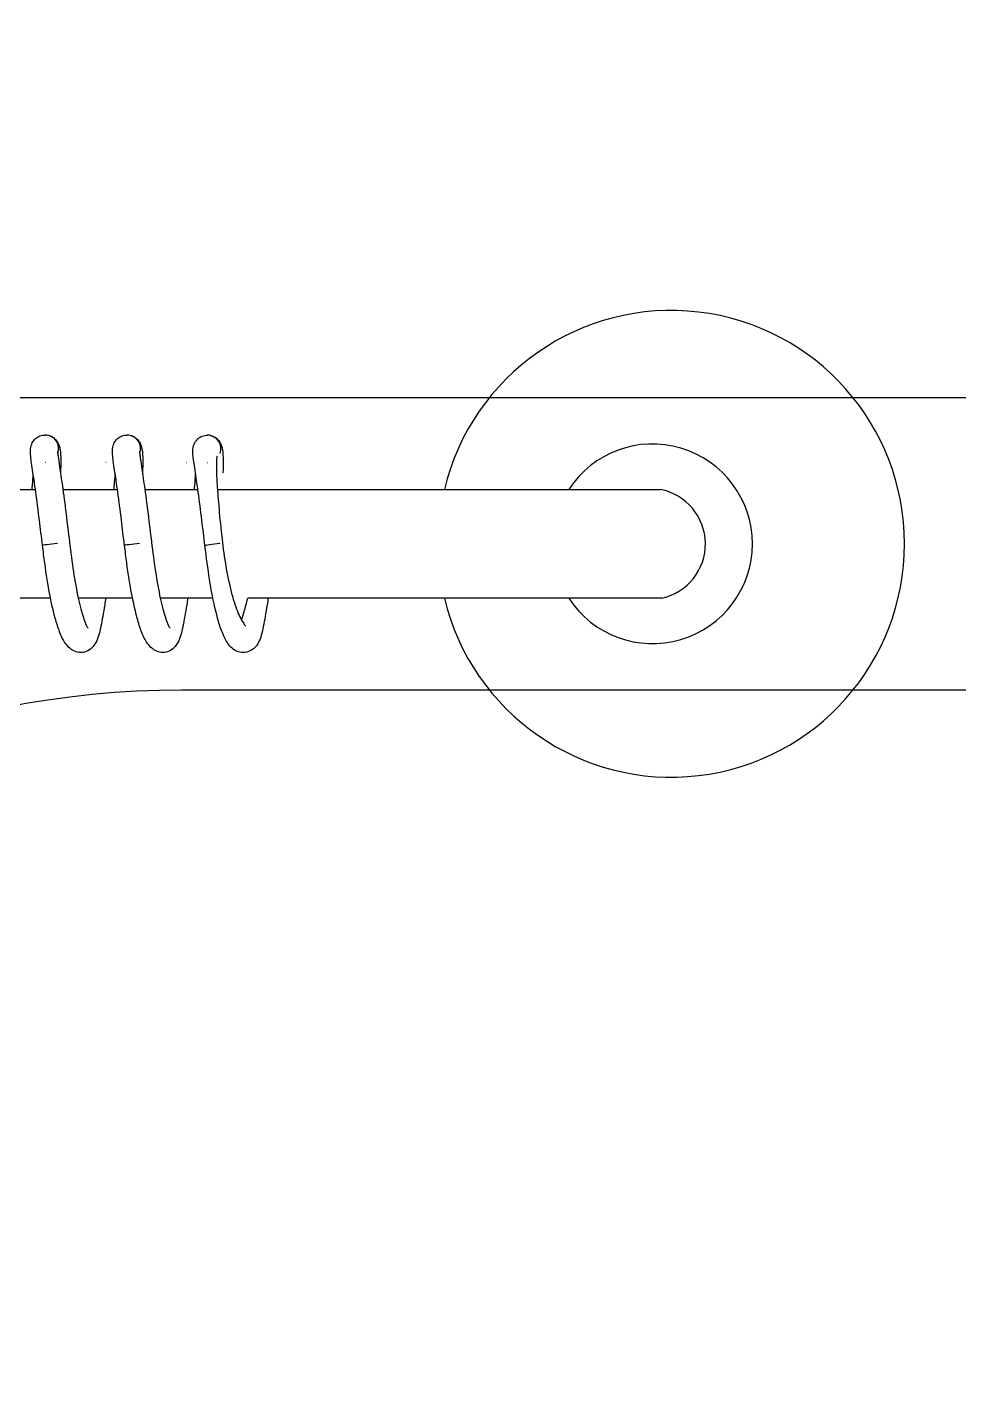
# Model space of a CAD drawing. Header units: metres. Extents: x 116 to 542, y -164 to 56.
# Drawn here: x 495.2089 to 495.3118, y -86.1412 to -85.9917 of the extents above; entities that cross this region are included whole.
import ezdxf

# ---------------------------------------------------------------- set-up
doc = ezdxf.new("R2010")
doc.units = ezdxf.units.M
doc.layers.add('AR-169$0$A-MUEBLES FIJOS', color=8, linetype='Continuous')

# ---------------------------------------------------------------- blocks, each defined once
blk = doc.blocks.new('AR-169$0$503-3D')
at = {"color": 0}
for points in [[(-25.6, 52), (-10.05, 52, -0.414214), (1.95, 40), (1.95, 16.58, -0.414214), (-10.05, 4.58), (-25.6, 4.58, -0.414214), (-37.6, 16.58), (-37.6, 40, -0.414214)], [(15.18, 46.61), (27.6, 46.61, -0.414214), (37.6, 36.61), (37.6, 14.58, -0.414214), (27.6, 4.58), (15.18, 4.58, -0.414214), (5.18, 14.58), (5.18, 36.61, -0.414214)]]:
    blk.add_lwpolyline(points, format="xyb", close=True, dxfattribs=at)
blk = doc.blocks.new('AR-169$0$EB1005-S')
at = {"color": 0}
for p, q in [((0.6, -13.284), (0.6, -13.886)), ((-0.6, -14.053), (-0.6, -13.454)), ((0.6, -14.189), (0.6, -14.792)), ((-0.6, -14.958), (-0.6, -14.359)), ((0.6, -15.095), (0.6, -15.68)), ((-0.6, -15.846), (-0.6, -15.265)), ((0.6, -15.896), (0.6, -20.787)), ((-0.6, -18.398), (-0.6, -16.23)), ((0.6, -17.736), (0.6, -18.228)), ((-0.6, -20.805), (-0.6, -17.886))]:
    blk.add_line(p, q, dxfattribs=at)
for centre, radius, start, end in [((0, -20.907), 2.576, 103.4691, 76.5309), ((0, -20.701), 1.102, 122.9858, 57.0142), ((-0.002, -20.671), 0.613, 192.6228, 349.1066)]:
    blk.add_arc(centre, radius, start, end, dxfattribs=at)
for centre, major_axis, ratio, start_param, end_param in [((0.001, -14.113), (-0.018, 0.149), 0.008866, 4.597377, 6.28036), ((1.051, -13.993), (-0.15, 0), 0.995312, 0.001266, 0.033099), ((1.051, -13.993), (-0.15, 0), 0.995312, 1.212878, 3.140964), ((0.001, -14.111), (-0.018, 0.149), 0.008866, 3.143383, 3.237729), ((0.001, -14.113), (-0.018, 0.149), 0.008866, 3.143383, 3.237729), ((1.05, -14.666), (-0.15, 0), 0.995038, 6.264901, 6.278883), ((1.05, -14.665), (-0.15, 0), 0.995047, 0.002303, 0.003303), ((1.05, -14.666), (-0.15, 0), 0.995038, 6.279883, 6.282798), ((0.001, -15.019), (-0.018, 0.149), 0.008866, 4.597377, 6.28036), ((1.051, -14.898), (-0.15, 0), 0.995312, 1.212878, 3.140964), ((0.001, -15.016), (-0.018, 0.149), 0.008866, 3.143383, 3.237729), ((0.001, -15.019), (-0.018, 0.149), 0.008866, 3.143383, 3.237729), ((1.049, -15.554), (-0.15, 0), 0.995038, 6.264901, 6.278883), ((1.049, -15.553), (-0.15, 0), 0.995047, 0.000849, 0.002303), ((1.049, -15.553), (-0.15, 0), 0.995047, 0.002303, 0.003303), ((1.049, -15.554), (-0.15, 0), 0.995038, 6.279883, 6.282798), ((-0.001, -15.907), (-0.018, 0.149), 0.008866, 4.597377, 6.28036), ((1.049, -15.786), (-0.15, 0), 0.995312, 0.001266, 0.033099), ((1.049, -15.786), (-0.15, 0), 0.995312, 1.212878, 3.140964), ((-0.001, -15.904), (-0.018, 0.149), 0.008866, 3.143383, 3.237729), ((-0.001, -15.907), (-0.018, 0.149), 0.008866, 3.143383, 3.237729), ((1.05, -16.054), (-0.15, 0), 0.923244, 0.002303, 0.003303), ((1.05, -16.055), (-0.15, 0), 0.92321, 6.279883, 6.28342)]:
    blk.add_ellipse(centre, major_axis=major_axis, ratio=ratio, start_param=start_param, end_param=end_param, dxfattribs=at)
for points, knots in [([(-0.017, -13.965), (0.076, -13.953), (0.17, -13.942), (0.37, -13.917), (0.477, -13.904), (0.663, -13.878), (0.746, -13.865), (0.885, -13.844), (0.94, -13.836), (1.012, -13.83), (1.035, -13.828), (1.08, -13.838), (1.09, -13.841), (1.118, -13.852), (1.136, -13.863), (1.165, -13.89), (1.177, -13.906), (1.193, -13.94), (1.198, -13.958), (1.201, -13.981), (1.201, -13.986), (1.201, -13.991), (1.201, -13.992), (1.201, -13.992), (1.201, -13.993), (1.201, -13.993), (1.201, -13.993), (1.201, -13.993)], [0, 0, 0, 0, 0.28222, 0.28222, 0.628576, 0.628576, 0.969694, 0.969694, 1.323784, 1.323784, 1.516267, 1.516267, 1.566508, 1.566508, 1.642169, 1.642169, 1.707637, 1.707637, 1.770984, 1.770984, 1.786704, 1.786704, 1.789649, 1.789649, 1.789776, 1.789776, 1.789849, 1.789849, 1.789849, 1.789849]), ([(0.601, -13.849), (0.619, -13.85), (0.636, -13.852), (0.695, -13.857), (0.734, -13.859), (0.77, -13.861)], [0.6169147, 0.6169147, 0.6169147, 0.6169147, 0.6820624, 0.6820624, 0.8430163, 0.8430163, 0.8430163, 0.8430163]), ([(-0.599, -14.663), (-0.624, -14.659), (-0.648, -14.655), (-0.763, -14.636), (-0.844, -14.623), (-0.981, -14.594), (-1.035, -14.583), (-1.105, -14.545), (-1.12, -14.536), (-1.15, -14.51), (-1.167, -14.491), (-1.192, -14.442), (-1.199, -14.412), (-1.199, -14.362), (-1.194, -14.34), (-1.177, -14.298), (-1.165, -14.28), (-1.135, -14.245), (-1.117, -14.231), (-1.062, -14.192), (-1.021, -14.173), (-0.927, -14.136), (-0.876, -14.12), (-0.723, -14.077), (-0.606, -14.052), (-0.366, -14.011), (-0.242, -13.993), (-0.084, -13.973), (-0.051, -13.969), (-0.017, -13.965)], [0.613067, 0.613067, 0.613067, 0.613067, 0.702952, 0.702952, 1.052109, 1.052109, 1.428982, 1.428982, 1.524435, 1.524435, 1.64078, 1.64078, 1.752529, 1.752529, 1.84611, 1.84611, 1.952012, 1.952012, 2.088944, 2.088944, 2.367274, 2.367274, 2.615898, 2.615898, 3.038206, 3.038206, 3.41692, 3.41692, 3.517214, 3.517214, 3.517214, 3.517214]), ([(1.198, -14.022), (1.196, -14.032), (1.193, -14.042), (1.182, -14.069), (1.172, -14.085), (1.147, -14.112), (1.133, -14.123), (1.107, -14.139), (1.094, -14.144), (1.067, -14.153), (1.053, -14.156), (1.004, -14.164), (0.967, -14.166), (0.882, -14.166), (0.836, -14.165), (0.785, -14.163)], [0.0358434, 0.0358434, 0.0358434, 0.0358434, 0.0707604, 0.0707604, 0.1379711, 0.1379711, 0.2078791, 0.2078791, 0.2802102, 0.2802102, 0.382308, 0.382308, 0.6448485, 0.6448485, 0.8743786, 0.8743786, 0.8743786, 0.8743786]), ([(1.02, -14.131), (1.02, -14.131), (1.02, -14.131), (1.02, -14.131), (1.016, -14.131), (1, -14.132), (0.985, -14.134), (0.937, -14.14), (0.897, -14.146), (0.791, -14.162), (0.718, -14.173), (0.545, -14.197), (0.44, -14.211), (0.23, -14.237), (0.124, -14.249), (0.019, -14.262)], [0.329548, 0.329548, 0.329548, 0.329548, 0.335819, 0.335819, 0.418572, 0.418572, 0.555999, 0.555999, 0.779872, 0.779872, 1.081742, 1.081742, 1.428565, 1.428565, 1.745675, 1.745675, 1.745675, 1.745675]), ([(0.019, -14.262), (-0.091, -14.276), (-0.202, -14.29), (-0.412, -14.322), (-0.512, -14.34), (-0.683, -14.377), (-0.757, -14.397), (-0.84, -14.424), (-0.863, -14.433), (-0.898, -14.448), (-0.911, -14.454), (-0.926, -14.463), (-0.93, -14.466), (-0.93, -14.466)], [0, 0, 0, 0, 0.332421, 0.332421, 0.667954, 0.667954, 0.991586, 0.991586, 1.142531, 1.142531, 1.278902, 1.278902, 1.385372, 1.385372, 1.385372, 1.385372]), ([(-0.017, -14.87), (0.076, -14.858), (0.17, -14.847), (0.371, -14.823), (0.477, -14.809), (0.663, -14.783), (0.746, -14.771), (0.885, -14.75), (0.94, -14.741), (1.012, -14.736), (1.035, -14.733), (1.08, -14.743), (1.09, -14.746), (1.118, -14.757), (1.136, -14.768), (1.165, -14.795), (1.177, -14.811), (1.193, -14.845), (1.199, -14.864), (1.201, -14.886), (1.201, -14.891), (1.201, -14.896), (1.201, -14.897), (1.201, -14.898), (1.201, -14.898), (1.201, -14.898), (1.201, -14.898), (1.201, -14.898)], [0, 0, 0, 0, 0.28222, 0.28222, 0.628576, 0.628576, 0.969694, 0.969694, 1.323784, 1.323784, 1.516267, 1.516267, 1.566508, 1.566508, 1.642169, 1.642169, 1.707637, 1.707637, 1.770984, 1.770984, 1.786704, 1.786704, 1.789649, 1.789649, 1.789776, 1.789776, 1.789849, 1.789849, 1.789849, 1.789849]), ([(0.601, -14.754), (0.619, -14.756), (0.636, -14.757), (0.695, -14.762), (0.734, -14.765), (0.771, -14.767)], [0.6169147, 0.6169147, 0.6169147, 0.6169147, 0.6820624, 0.6820624, 0.8430163, 0.8430163, 0.8430163, 0.8430163]), ([(-0.599, -15.569), (-0.624, -15.565), (-0.648, -15.561), (-0.763, -15.542), (-0.843, -15.528), (-0.981, -15.5), (-1.035, -15.488), (-1.105, -15.451), (-1.119, -15.441), (-1.15, -15.416), (-1.167, -15.396), (-1.192, -15.347), (-1.199, -15.318), (-1.199, -15.268), (-1.194, -15.245), (-1.177, -15.204), (-1.164, -15.185), (-1.135, -15.151), (-1.117, -15.136), (-1.062, -15.098), (-1.02, -15.078), (-0.927, -15.041), (-0.876, -15.025), (-0.722, -14.983), (-0.606, -14.958), (-0.366, -14.916), (-0.241, -14.898), (-0.083, -14.878), (-0.05, -14.874), (-0.017, -14.87)], [0.613067, 0.613067, 0.613067, 0.613067, 0.702952, 0.702952, 1.052109, 1.052109, 1.428982, 1.428982, 1.524435, 1.524435, 1.64078, 1.64078, 1.752529, 1.752529, 1.84611, 1.84611, 1.952012, 1.952012, 2.088944, 2.088944, 2.367274, 2.367274, 2.615898, 2.615898, 3.038206, 3.038206, 3.41692, 3.41692, 3.517214, 3.517214, 3.517214, 3.517214]), ([(1.198, -14.927), (1.196, -14.937), (1.193, -14.947), (1.183, -14.974), (1.172, -14.99), (1.148, -15.018), (1.134, -15.028), (1.107, -15.044), (1.094, -15.049), (1.067, -15.058), (1.053, -15.061), (1.004, -15.069), (0.967, -15.071), (0.882, -15.072), (0.836, -15.071), (0.785, -15.068)], [0.0358434, 0.0358434, 0.0358434, 0.0358434, 0.0707604, 0.0707604, 0.1379711, 0.1379711, 0.2078791, 0.2078791, 0.2802102, 0.2802102, 0.382308, 0.382308, 0.6448485, 0.6448485, 0.8743786, 0.8743786, 0.8743786, 0.8743786]), ([(1.021, -15.036), (1.021, -15.036), (1.021, -15.036), (1.02, -15.036), (1.016, -15.036), (1, -15.037), (0.985, -15.039), (0.937, -15.045), (0.898, -15.051), (0.792, -15.067), (0.718, -15.078), (0.545, -15.102), (0.44, -15.116), (0.23, -15.142), (0.125, -15.155), (0.02, -15.168)], [0.329548, 0.329548, 0.329548, 0.329548, 0.335819, 0.335819, 0.418572, 0.418572, 0.555999, 0.555999, 0.779872, 0.779872, 1.081742, 1.081742, 1.428565, 1.428565, 1.745675, 1.745675, 1.745675, 1.745675]), ([(0.02, -15.168), (-0.09, -15.181), (-0.202, -15.196), (-0.411, -15.228), (-0.512, -15.246), (-0.683, -15.283), (-0.757, -15.302), (-0.84, -15.33), (-0.863, -15.338), (-0.898, -15.353), (-0.911, -15.36), (-0.926, -15.368), (-0.93, -15.371), (-0.93, -15.371)], [0, 0, 0, 0, 0.332421, 0.332421, 0.667954, 0.667954, 0.991586, 0.991586, 1.142531, 1.142531, 1.278902, 1.278902, 1.385372, 1.385372, 1.385372, 1.385372]), ([(-0.019, -15.758), (0.074, -15.747), (0.169, -15.735), (0.369, -15.711), (0.475, -15.697), (0.662, -15.671), (0.744, -15.659), (0.883, -15.638), (0.938, -15.629), (1.01, -15.624), (1.033, -15.622), (1.078, -15.631), (1.089, -15.634), (1.116, -15.646), (1.134, -15.656), (1.163, -15.684), (1.175, -15.699), (1.192, -15.733), (1.197, -15.752), (1.199, -15.775), (1.199, -15.779), (1.199, -15.784), (1.199, -15.785), (1.199, -15.786), (1.199, -15.786), (1.199, -15.786), (1.199, -15.786), (1.199, -15.786)], [0, 0, 0, 0, 0.28222, 0.28222, 0.628576, 0.628576, 0.969694, 0.969694, 1.323784, 1.323784, 1.516267, 1.516267, 1.566508, 1.566508, 1.642169, 1.642169, 1.707637, 1.707637, 1.770984, 1.770984, 1.786704, 1.786704, 1.789649, 1.789649, 1.789776, 1.789776, 1.789849, 1.789849, 1.789849, 1.789849]), ([(0.599, -15.642), (0.617, -15.644), (0.635, -15.645), (0.693, -15.65), (0.733, -15.653), (0.769, -15.655)], [0.6169147, 0.6169147, 0.6169147, 0.6169147, 0.6820624, 0.6820624, 0.8430163, 0.8430163, 0.8430163, 0.8430163]), ([(-0.601, -16.457), (-0.626, -16.453), (-0.65, -16.449), (-0.765, -16.43), (-0.845, -16.416), (-0.983, -16.388), (-1.037, -16.377), (-1.107, -16.339), (-1.121, -16.33), (-1.152, -16.304), (-1.169, -16.284), (-1.193, -16.235), (-1.201, -16.206), (-1.2, -16.156), (-1.195, -16.133), (-1.179, -16.092), (-1.166, -16.073), (-1.137, -16.039), (-1.119, -16.024), (-1.063, -15.986), (-1.022, -15.966), (-0.928, -15.93), (-0.878, -15.913), (-0.724, -15.871), (-0.607, -15.846), (-0.367, -15.804), (-0.243, -15.787), (-0.085, -15.766), (-0.052, -15.762), (-0.019, -15.758)], [0.613067, 0.613067, 0.613067, 0.613067, 0.702952, 0.702952, 1.052109, 1.052109, 1.428982, 1.428982, 1.524435, 1.524435, 1.64078, 1.64078, 1.752529, 1.752529, 1.84611, 1.84611, 1.952012, 1.952012, 2.088944, 2.088944, 2.367274, 2.367274, 2.615898, 2.615898, 3.038206, 3.038206, 3.41692, 3.41692, 3.517214, 3.517214, 3.517214, 3.517214]), ([(1.196, -15.816), (1.195, -15.826), (1.192, -15.835), (1.181, -15.862), (1.17, -15.879), (1.146, -15.906), (1.132, -15.916), (1.105, -15.932), (1.092, -15.937), (1.065, -15.947), (1.051, -15.949), (1.003, -15.957), (0.966, -15.959), (0.88, -15.96), (0.835, -15.959), (0.783, -15.956)], [0.0358434, 0.0358434, 0.0358434, 0.0358434, 0.0707604, 0.0707604, 0.1379711, 0.1379711, 0.2078791, 0.2078791, 0.2802102, 0.2802102, 0.382308, 0.382308, 0.6448485, 0.6448485, 0.8743786, 0.8743786, 0.8743786, 0.8743786]), ([(0.018, -15.951), (-0.087, -15.964), (-0.193, -15.979), (-0.396, -16.016), (-0.494, -16.038), (-0.661, -16.085), (-0.734, -16.111), (-0.84, -16.159), (-0.879, -16.184), (-0.904, -16.205), (-0.907, -16.209), (-0.909, -16.211), (-0.909, -16.211), (-0.909, -16.211)], [0, 0, 0, 0, 0.317529, 0.317529, 0.644451, 0.644451, 0.9582, 0.9582, 1.252389, 1.252389, 1.372066, 1.372066, 1.392245, 1.392245, 1.392245, 1.392245]), ([(0.966, -15.89), (0.966, -15.89), (0.965, -15.89), (0.959, -15.889), (0.95, -15.887), (0.919, -15.885), (0.894, -15.884), (0.821, -15.884), (0.769, -15.886), (0.636, -15.893), (0.551, -15.9), (0.36, -15.915), (0.251, -15.925), (0.1, -15.941), (0.059, -15.946), (0.018, -15.951)], [0.32183, 0.32183, 0.32183, 0.32183, 0.363098, 0.363098, 0.480473, 0.480473, 0.651461, 0.651461, 0.893817, 0.893817, 1.200219, 1.200219, 1.5353, 1.5353, 1.659037, 1.659037, 1.659037, 1.659037]), ([(-0.84, -16.162), (-0.814, -16.171), (-0.782, -16.181), (-0.704, -16.204), (-0.654, -16.217), (-0.6, -16.23)], [2.1504989, 2.1504989, 2.1504989, 2.1504989, 2.3175796, 2.3175796, 2.5229813, 2.5229813, 2.5229813, 2.5229813])]:
    blk.add_open_spline(points, degree=3, knots=knots, dxfattribs=at)
blk = doc.blocks.new('AR-169$0$503')
at = {"color": 0, "yscale": 0.01, "zscale": 0.01}
for name, p, xscale in [('AR-169$0$503-3D', (0.03565, -0.3), -0.01), ('AR-169$0$EB1005-S', (0, 0.2211), 0.01)]:
    blk.add_blockref(name, p, dxfattribs=dict(at, xscale=xscale))

msp = doc.modelspace()

# ---------------------------------------------------------------- linework, layer by layer
msp.add_circle((496.55286, -118.43884), 45.31759)

# ---------------------------------------------------------------- block references
at = {"layer": 'AR-169$0$A-MUEBLES FIJOS', "color": 8, "rotation": 90.00000000000001}
msp.add_blockref('AR-169$0$503', (495.2921, -86.04877), dxfattribs=at)

doc.saveas('drawing.dxf')
